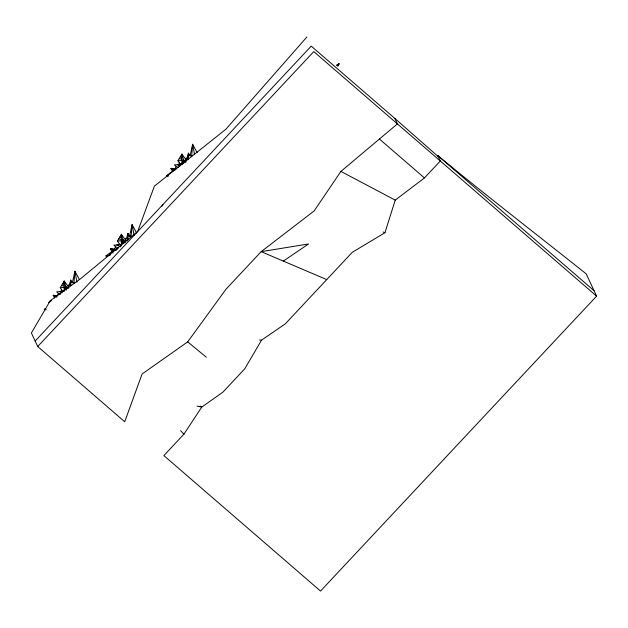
<?xml version="1.0" encoding="UTF-8"?>
<svg xmlns="http://www.w3.org/2000/svg" width="628" height="628" viewBox="0 0 628 628"><rect width="100%" height="100%" fill="white"/><g stroke="black" fill="none" stroke-linecap="round" stroke-linejoin="round"><path stroke-width="0.94" d="M64.111 290.175L64.182 280.952L68.413 286.855L66.96 287.844M121.298 243.531L121.369 234.307L125.6 240.202L123.433 241.694M181.83 163.256L181.9 154.033L186.124 159.936L183.957 161.42L181.9 154.033L177.944 160.784L180.087 163.814L177.536 164.622L179.906 165.996M68.35 288.213L68.381 284.916L70.203 285.661L70.721 280.072L72.157 282.624M125.537 241.568L125.569 238.271L127.39 239.017L127.358 240.932M186.069 161.302L186.092 157.997L187.921 158.743L188.439 153.154L189.876 155.705M70.799 285.63L70.768 281.831L73.947 283.197L74.913 271.186L79.364 279.499M127.994 239.935L127.955 235.186L131.134 236.552L132.1 224.541L136.551 232.855M188.526 159.661L188.486 154.912L191.666 156.278L192.631 144.267L197.082 152.58M384.956 232.705L395.24 200.12L424.442 177.936L440.299 160.996L437.747 155.532C486.551 195.865 536.689 234.448 586.207 273.855L596.6 296.141L320.539 591.058L163.869 455.59L183.902 434.184L201.745 407.093L222.869 392.178L244.763 368.793L261.562 340.141L285.332 323.82L352.245 252.338L384.956 232.705L383.119 232.022M64.04 291.219L65.705 286.313L67.486 288.605M120.458 246.867L122.892 239.668L125.27 242.722M181.759 164.301L183.423 159.394L185.802 162.448M337.872 66.285L339.128 63.766L336.679 65.1M62.188 292.915L59.817 291.541L62.368 290.725L60.233 287.695L64.182 280.952L65.987 287.42M121.071 246.082L119.383 246.27L117.004 244.896L119.556 244.08L117.42 241.05L121.369 234.307L123.174 240.767M161.993 206.172L162.966 204.508M56.913 296.024L58.443 293.59L56.708 291.745L60.869 291.73M114.1 249.379L115.631 246.945L113.903 245.101L118.056 245.085M174.631 169.105L176.162 166.671L174.427 164.826L179.42 164.811M35.16 341.043L311.221 46.127L394.855 118.441L397.406 123.912L340.902 171.42L314.11 210.961L261.162 251.655L226.001 289.21L187.701 341.868L142.093 373.99L124.721 421.741L37.711 346.507L31.4 332.973L50.256 300.734L80.667 278.667L137.642 231.567L154.402 186.131L225.899 129.227L306.935 36.942M37.711 346.507L313.772 51.59L596.6 296.141M337.205 65.791L339.128 63.766L336.828 65.288M116.416 249.905L118.48 247.872L115.631 246.945M174.945 169.458L166.42 175.652L168.186 176.201M48.701 302.57L51.512 300.529M283.314 261.099L308.536 243.962L261.162 251.655L326.733 279.593M183.957 161.42L186.602 160.525M124.313 241.395L126.071 240.799M67.125 288.04L68.884 287.443M168.249 175.314L166.42 175.652L168.375 175.644M110.465 255.07L105.889 255.926L107.655 256.467M177.536 164.622L182.567 164.159M117.004 244.896L121.204 244.512M59.817 291.541L64.009 291.156M177.944 160.784L181.845 160.501M117.42 241.05L121.322 240.775M60.233 287.695L64.127 287.42M107.843 255.918L105.889 255.926L114.414 249.724L116.266 250.109M259.599 340.046L261.562 340.141M176.46 168.846L170.926 168.359L172.331 171.036L174.254 170.321L170.926 168.359L175.557 169.866M116.847 249.198L110.395 248.633L111.8 251.31L113.731 250.596L110.395 248.633L115.026 250.132M57.815 295.686L53.207 295.278L54.612 297.955M46.056 309.274L44.227 309.039L45.883 309.91M179.208 158.633L181.861 159.167M118.676 238.907L121.33 239.433M61.489 285.552L64.142 286.085M196.996 406.073L201.745 407.093L200.104 406.073M56.913 296.479L53.207 295.278L56.544 297.24M176.162 166.671L178.297 167.37M58.443 293.59L60.578 294.289M180.267 156.812L181.869 157.353M119.744 237.078L121.345 237.619M62.557 283.73L64.15 284.264M178.964 163.06L180.809 163.688M187.921 158.743L186.963 158.342L188.439 153.154L188.997 155.815M70.203 285.661L69.245 285.261L70.721 280.072L71.278 282.733M182.418 162.354L183.941 163.123L183.423 159.394L184.342 161.953M121.895 242.628L123.41 243.397L122.892 239.668L124.116 243.075M340.902 171.42L395.24 200.12M109.398 253.374L110.716 254.395M187.701 341.868L206.337 357.246M191.666 156.278L190.284 155.124L192.631 144.267L194.492 154.37M131.134 236.552L129.753 235.39L132.1 224.541L134.125 235.563M73.947 283.197L72.565 282.043L74.913 271.186L76.938 282.208M437.747 155.532L594.049 290.678M379.43 139.024L424.442 177.936M394.855 118.441L438.258 156.608M111.706 251.702L113.04 253.021M180.605 430.667L183.902 434.184M129.823 236.827L127.908 233.428L126.44 238.616L127.39 239.017L127.908 233.428L128.465 236.089M66.623 288.872L65.705 286.313L66.223 290.042M61.246 289.979L61.701 291.73"/></g></svg>
